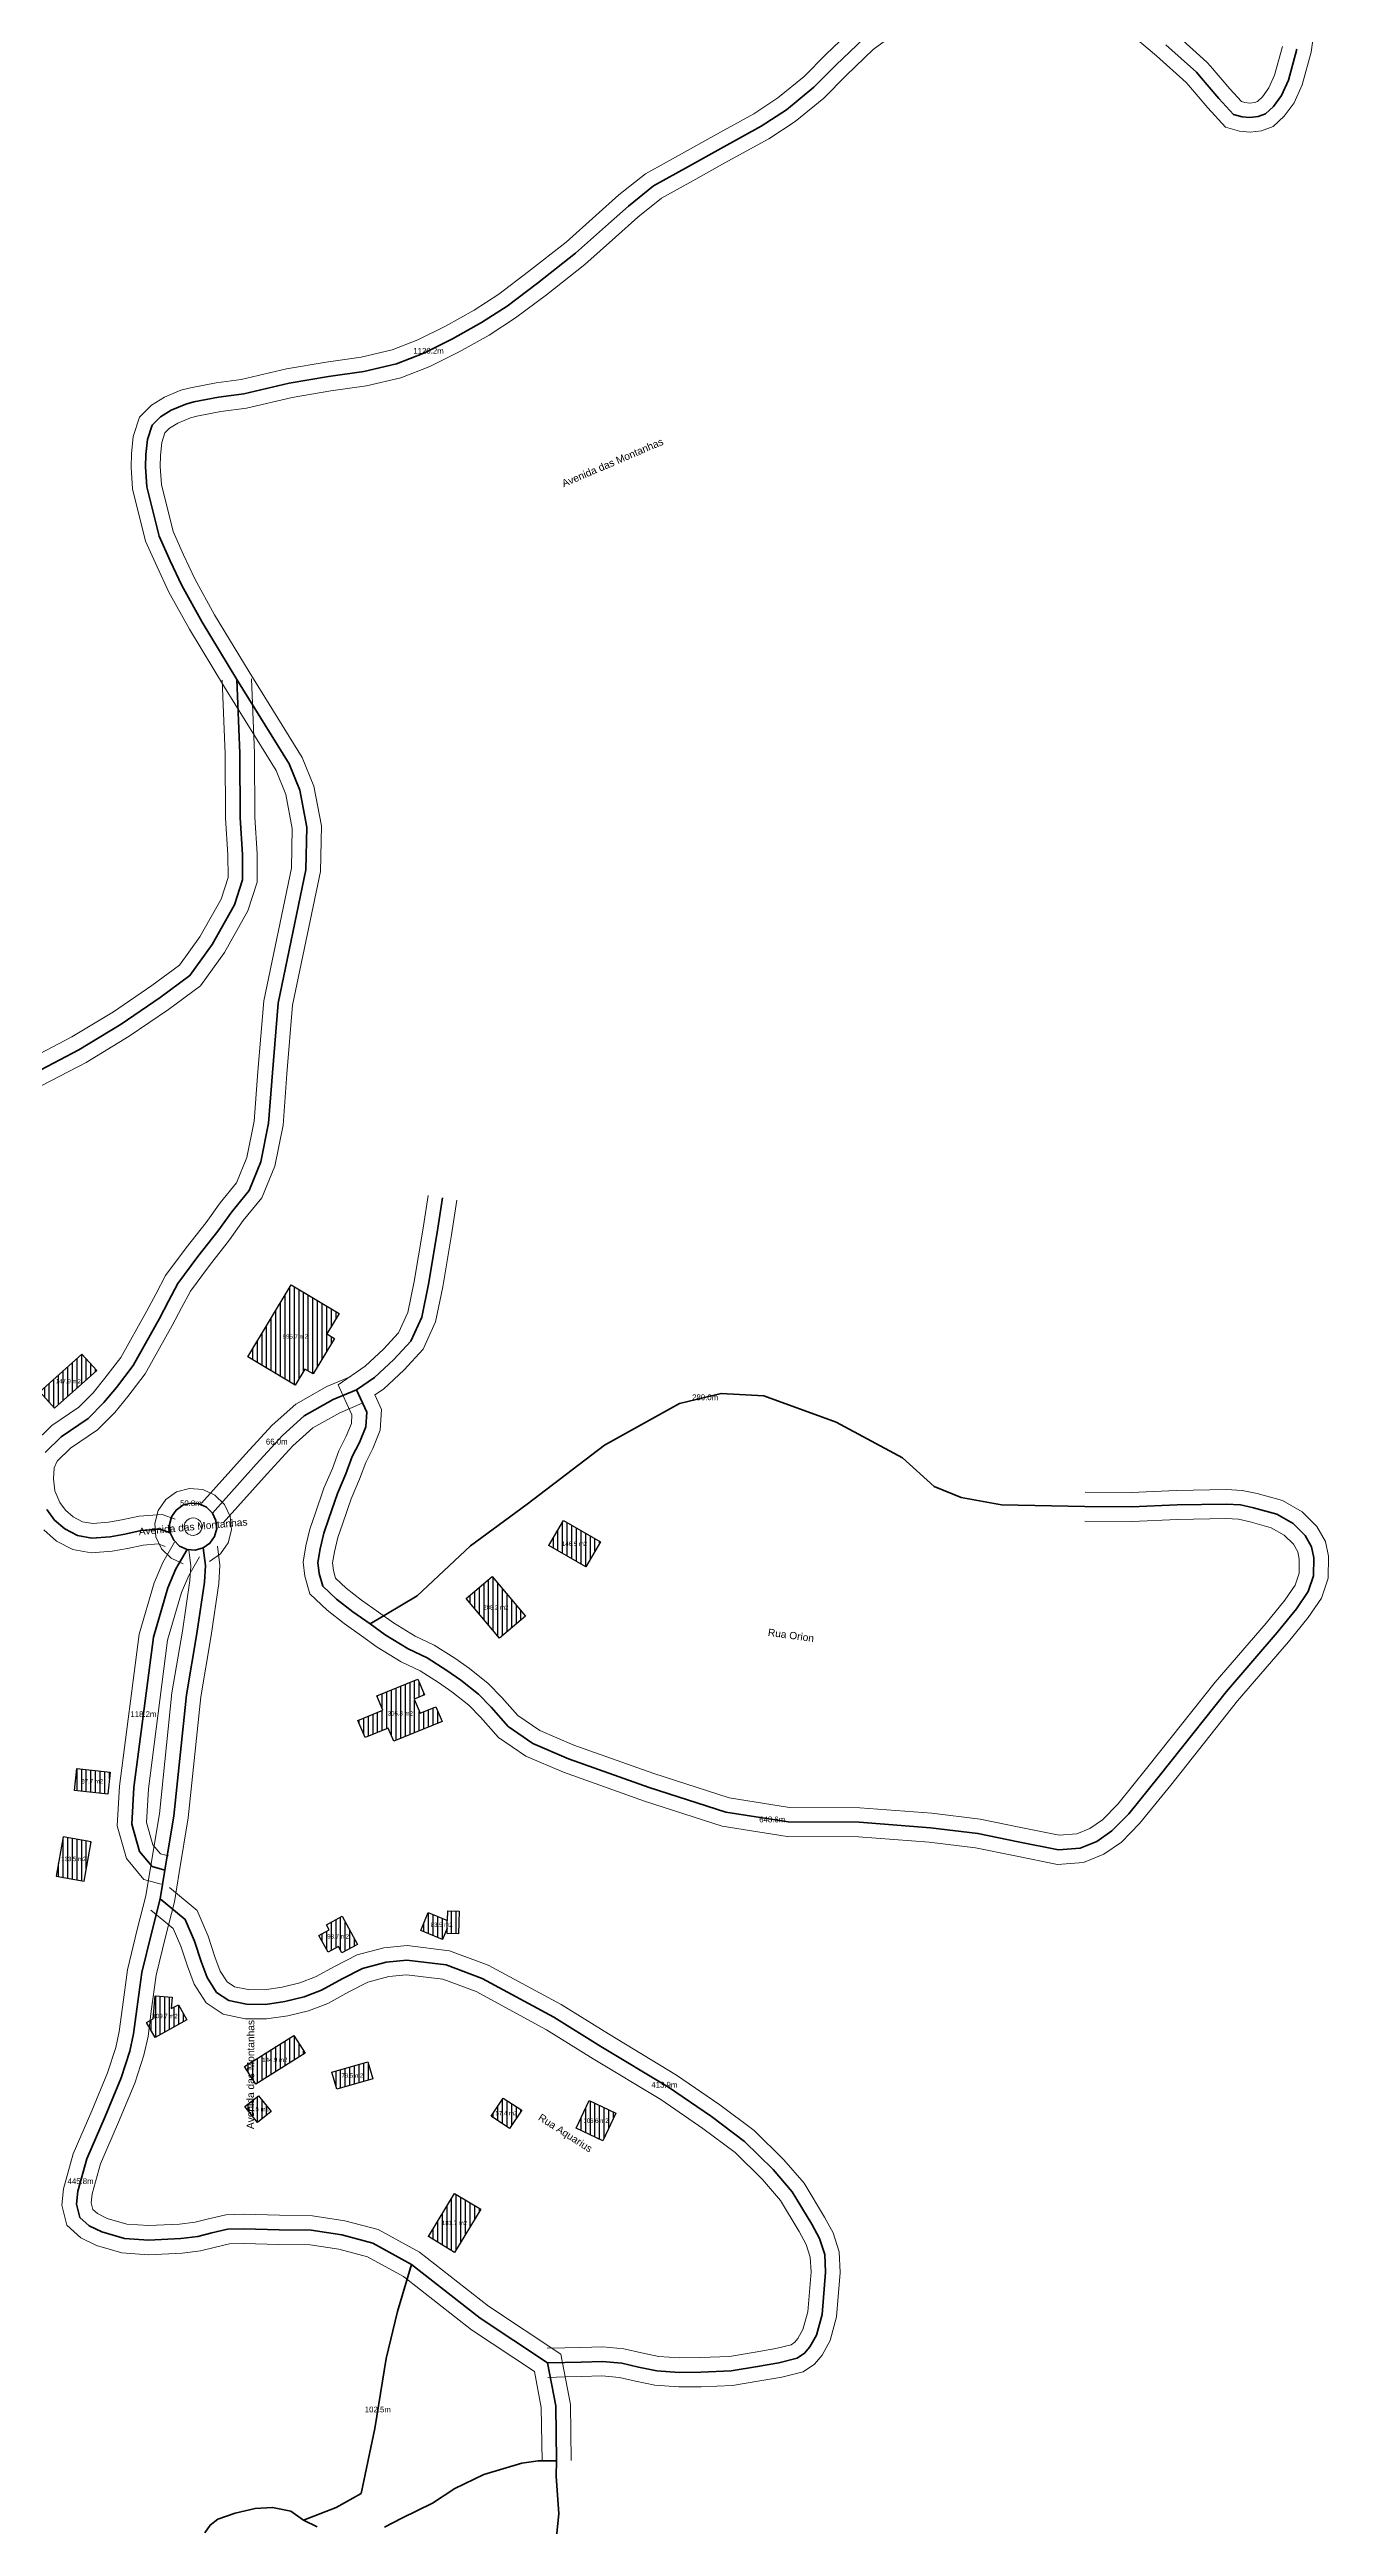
# Model space of a CAD drawing. Header units: metres. Extents: x 392119 to 403510, y 7463281 to 7472978.
# Drawn here: x 394784 to 395223, y 7469100 to 7469950 of the extents above; entities that cross this region are included whole.
import ezdxf
from ezdxf.enums import TextEntityAlignment as Align

# ---------------------------------------------------------------- set-up
doc = ezdxf.new("R2010")
doc.units = ezdxf.units.M
for name, color, linetype, lineweight in [('ANNOT_AREA', 2, 'Continuous', 13), ('ANNOT_LENGTH', 2, 'Continuous', 13), ('EDIFICACAO', 7, 'Continuous', 30), ('TEXTO', 7, 'Continuous', 15), ('VIAS', 4, 'Continuous', 35), ('VIAS_MEIO_FIO', 8, 'Continuous', 13)]:
    doc.layers.add(name, color=color, linetype=linetype, lineweight=lineweight)
doc.styles.add('PRO_STYLE', font='arial.ttf')

msp = doc.modelspace()

# ---------------------------------------------------------------- hatches: boundary and pattern name
at = {"layer": 'EDIFICACAO_HATCH'}
h = msp.add_hatch(dxfattribs=at)
h.set_pattern_fill('ANSI31', scale=0.5, angle=45)
h.paths.add_polyline_path([(394852.36, 7469501.22), (394867.32, 7469525.94), (394883.73, 7469516.12), (394879.48, 7469509.12), (394882.15, 7469507.52), (394874.79, 7469495.36), (394872.03, 7469497.01), (394868.67, 7469491.47), (394852.36, 7469501.22)])
h = msp.add_hatch(dxfattribs=at)
h.set_pattern_fill('ANSI31', scale=0.5, angle=45)
h.paths.add_polyline_path([(394795.48, 7469502.19), (394800.58, 7469496.56), (394786.09, 7469483.57), (394780.98, 7469489.2), (394795.48, 7469502.19)])
h = msp.add_hatch(dxfattribs=at)
h.set_pattern_fill('ANSI31', scale=0.5, angle=45)
h.paths.add_polyline_path([(394973.43, 7469437.72), (394968.4, 7469429.07), (394955.7, 7469436.37), (394960.74, 7469445.02), (394973.43, 7469437.72)])
h = msp.add_hatch(dxfattribs=at)
h.set_pattern_fill('ANSI31', scale=0.5, angle=45)
h.paths.add_polyline_path([(394927.33, 7469418.2), (394936.31, 7469425.72), (394947.79, 7469412.16), (394938.81, 7469404.64), (394927.33, 7469418.2)])
h = msp.add_hatch(dxfattribs=at)
h.set_pattern_fill('ANSI31', scale=0.5, angle=45)
h.paths.add_polyline_path([(394896.74, 7469384.77), (394910.83, 7469390.55), (394913.07, 7469385.13), (394909.51, 7469383.67), (394911.53, 7469378.81), (394916.99, 7469381.05), (394919.09, 7469376), (394902.49, 7469369.2), (394900.63, 7469373.69), (394892.67, 7469370.44), (394890.23, 7469376.34), (394898.79, 7469379.85), (394896.74, 7469384.77)])
h = msp.add_hatch(dxfattribs=at)
h.set_pattern_fill('ANSI31', scale=0.5, angle=45)
h.paths.add_polyline_path([(394793.74, 7469359.86), (394805.17, 7469358.57), (394804.3, 7469350.99), (394792.87, 7469352.29), (394793.74, 7469359.86)])
h = msp.add_hatch(dxfattribs=at)
h.set_pattern_fill('ANSI31', scale=0.5, angle=45)
h.paths.add_polyline_path([(394789.07, 7469336.35), (394786.67, 7469322.86), (394796.26, 7469321.16), (394798.67, 7469334.67), (394789.07, 7469336.35)])
h = msp.add_hatch(dxfattribs=at)
h.set_pattern_fill('ANSI31', scale=0.5, angle=45)
h.paths.add_polyline_path([(394883.55, 7469298.64), (394879.95, 7469296.71), (394876.8, 7469302.53), (394880.35, 7469304.43), (394879.41, 7469306.18), (394884.8, 7469309.06), (394890.03, 7469299.41), (394884.69, 7469296.55), (394883.55, 7469298.64)])
h = msp.add_hatch(dxfattribs=at)
h.set_pattern_fill('ANSI31', scale=0.5, angle=45)
h.paths.add_polyline_path([(394920.89, 7469304.95), (394919.29, 7469301.08), (394911.76, 7469304.19), (394914.33, 7469310.36), (394920.98, 7469307.63), (394921.07, 7469310.95), (394924.92, 7469310.84), (394924.69, 7469303), (394920.84, 7469303.11), (394920.89, 7469304.95)])
h = msp.add_hatch(dxfattribs=at)
h.set_pattern_fill('ANSI31', scale=0.5, angle=45)
h.paths.add_polyline_path([(394819.88, 7469273.85), (394820.56, 7469281.8), (394826.48, 7469281.3), (394826.14, 7469277.35), (394828.56, 7469278.71), (394831.49, 7469273.54), (394820.59, 7469267.44), (394817.66, 7469272.62), (394819.88, 7469273.85)])
h = msp.add_hatch(dxfattribs=at)
h.set_pattern_fill('ANSI31', scale=0.5, angle=45)
h.paths.add_polyline_path([(394851.28, 7469257.53), (394868.18, 7469268.16), (394872.07, 7469262.03), (394855.17, 7469251.4), (394851.28, 7469257.53)])
h = msp.add_hatch(dxfattribs=at)
h.set_pattern_fill('ANSI31', scale=0.5, angle=45)
h.paths.add_polyline_path([(394881.28, 7469255.55), (394893.64, 7469259.07), (394895.33, 7469253.2), (394882.97, 7469249.68), (394881.28, 7469255.55)])
h = msp.add_hatch(dxfattribs=at)
h.set_pattern_fill('ANSI31', scale=0.5, angle=45)
h.paths.add_polyline_path([(394851.37, 7469243.72), (394856.02, 7469247.43), (394860.4, 7469242.03), (394855.75, 7469238.3), (394851.37, 7469243.72)])
h = msp.add_hatch(dxfattribs=at)
h.set_pattern_fill('ANSI31', scale=0.5, angle=45)
h.paths.add_polyline_path([(394940.09, 7469246.66), (394946.45, 7469242.46), (394942.27, 7469236.2), (394935.91, 7469240.39), (394940.09, 7469246.66)])
h = msp.add_hatch(dxfattribs=at)
h.set_pattern_fill('ANSI31', scale=0.5, angle=45)
h.paths.add_polyline_path([(394969.54, 7469245.77), (394978.78, 7469241.45), (394974.32, 7469232), (394965.08, 7469236.31), (394969.54, 7469245.77)])
h = msp.add_hatch(dxfattribs=at)
h.set_pattern_fill('ANSI31', scale=0.5, angle=45)
h.paths.add_polyline_path([(394923.39, 7469213.85), (394932.38, 7469208.43), (394923.36, 7469193.64), (394914.38, 7469199.05), (394923.39, 7469213.85)])

# ---------------------------------------------------------------- linework, layer by layer
at = {"layer": 'EDIFICACAO'}
for points in [[(394852.36, 7469501.22), (394867.32, 7469525.94), (394883.73, 7469516.12), (394879.48, 7469509.12), (394882.15, 7469507.52), (394874.79, 7469495.36), (394872.03, 7469497.01), (394868.67, 7469491.47), (394852.36, 7469501.22)], [(394795.48, 7469502.19), (394800.58, 7469496.56), (394786.09, 7469483.57), (394780.98, 7469489.2), (394795.48, 7469502.19)], [(394973.43, 7469437.72), (394968.4, 7469429.07), (394955.7, 7469436.37), (394960.74, 7469445.02), (394973.43, 7469437.72)], [(394927.33, 7469418.2), (394936.31, 7469425.72), (394947.79, 7469412.16), (394938.81, 7469404.64), (394927.33, 7469418.2)], [(394896.74, 7469384.77), (394910.83, 7469390.55), (394913.07, 7469385.13), (394909.51, 7469383.67), (394911.53, 7469378.81), (394916.99, 7469381.05), (394919.09, 7469376), (394902.49, 7469369.2), (394900.63, 7469373.69), (394892.67, 7469370.44), (394890.23, 7469376.34), (394898.79, 7469379.85), (394896.74, 7469384.77)], [(394793.74, 7469359.86), (394805.17, 7469358.57), (394804.3, 7469350.99), (394792.87, 7469352.29), (394793.74, 7469359.86)], [(394789.07, 7469336.35), (394786.67, 7469322.86), (394796.26, 7469321.16), (394798.67, 7469334.67), (394789.07, 7469336.35)], [(394883.55, 7469298.64), (394879.95, 7469296.71), (394876.8, 7469302.53), (394880.35, 7469304.43), (394879.41, 7469306.18), (394884.8, 7469309.06), (394890.03, 7469299.41), (394884.69, 7469296.55), (394883.55, 7469298.64)], [(394920.89, 7469304.95), (394919.29, 7469301.08), (394911.76, 7469304.19), (394914.33, 7469310.36), (394920.98, 7469307.63), (394921.07, 7469310.95), (394924.92, 7469310.84), (394924.69, 7469303), (394920.84, 7469303.11), (394920.89, 7469304.95)], [(394819.88, 7469273.85), (394820.56, 7469281.8), (394826.48, 7469281.3), (394826.14, 7469277.35), (394828.56, 7469278.71), (394831.49, 7469273.54), (394820.59, 7469267.44), (394817.66, 7469272.62), (394819.88, 7469273.85)], [(394851.28, 7469257.53), (394868.18, 7469268.16), (394872.07, 7469262.03), (394855.17, 7469251.4), (394851.28, 7469257.53)], [(394881.28, 7469255.55), (394893.64, 7469259.07), (394895.33, 7469253.2), (394882.97, 7469249.68), (394881.28, 7469255.55)], [(394851.37, 7469243.72), (394856.02, 7469247.43), (394860.4, 7469242.03), (394855.75, 7469238.3), (394851.37, 7469243.72)], [(394940.09, 7469246.66), (394946.45, 7469242.46), (394942.27, 7469236.2), (394935.91, 7469240.39), (394940.09, 7469246.66)], [(394969.54, 7469245.77), (394978.78, 7469241.45), (394974.32, 7469232), (394965.08, 7469236.31), (394969.54, 7469245.77)], [(394923.39, 7469213.85), (394932.38, 7469208.43), (394923.36, 7469193.64), (394914.38, 7469199.05), (394923.39, 7469213.85)]]:
    msp.add_lwpolyline(points, close=True, dxfattribs=at)
at = {"layer": 'VIAS'}
for points in [[(395063.87, 7469954.05), (395054.39, 7469944.99), (395046.74, 7469937.28), (395037.29, 7469929.56), (395028.66, 7469923.88), (395014.82, 7469916.26), (395003.73, 7469910.03), (394991.67, 7469903.38), (394983.04, 7469896.48), (394975.25, 7469889.45), (394964.94, 7469880.26), (394951.85, 7469869.99), (394941.45, 7469862.14), (394932.68, 7469856.46), (394922.63, 7469850.83), (394912.82, 7469845.94), (394903.47, 7469842.3), (394892.22, 7469839.62), (394880.11, 7469837.89), (394866.65, 7469835.61), (394851, 7469831.95), (394842.34, 7469830.8), (394833.84, 7469829.2), (394831.09, 7469828.47), (394826.13, 7469826.37), (394822.43, 7469824.1), (394819.55, 7469821.26), (394817.93, 7469816.3), (394817.43, 7469811.12), (394817.33, 7469806.89), (394817.76, 7469800.08), (394822.03, 7469783.04), (394825.8, 7469774.59), (394829.71, 7469766.14), (394836.68, 7469753.6), (394848.62, 7469733.88), (394866.57, 7469704.84), (394870.23, 7469695.83), (394872.66, 7469683.13), (394872.38, 7469668.53), (394862.83, 7469622.73), (394860.87, 7469598.78), (394859.54, 7469581.46), (394856.82, 7469568.17), (394852.83, 7469558.36), (394846.88, 7469551.06), (394842.12, 7469544.4), (394835.24, 7469535.66), (394828.44, 7469526.46), (394825.23, 7469520.34), (394822.05, 7469514.44), (394813.01, 7469498.19), (394807.28, 7469490.74), (394803.01, 7469485.5), (394797.58, 7469480.06), (394788.33, 7469473.71), (394782.81, 7469468.35)], [(395212.5, 7469950.33), (395209.63, 7469939.75), (395207.25, 7469934.47), (395204.46, 7469930.71), (395201.73, 7469928.09), (395199.25, 7469927.19), (395196.43, 7469926.83), (395193.75, 7469927.08), (395190.75, 7469927.96), (395185.72, 7469933.46), (395179.13, 7469941.22), (395178.09, 7469942.43), (395167.58, 7469951.85)], [(394848.62, 7469733.88), (394849.65, 7469708.41), (394849.8, 7469686.38), (394850.58, 7469673.81), (394850.64, 7469665.05), (394847.81, 7469656.41), (394840.2, 7469642.81), (394832.56, 7469632.17), (394822.31, 7469624.63), (394808.95, 7469615.51), (394794.43, 7469606.72), (394779.14, 7469598.69)], [(394919.24, 7469555.81), (394917.38, 7469543.89), (394914.48, 7469526.2), (394912.09, 7469514.86), (394908.4, 7469506.62), (394902.56, 7469500.29), (394895.86, 7469494.09), (394889.72, 7469489.88), (394893.22, 7469482.2), (394892.94, 7469477.17), (394890.73, 7469471.85), (394888.27, 7469466.94), (394886.11, 7469461.05), (394883.2, 7469454.26), (394880.24, 7469445.72), (394878.56, 7469440.61), (394877.21, 7469435.27), (394876.44, 7469430.59), (394876.86, 7469426.86), (394878.13, 7469422.49), (394882.88, 7469418), (394888.51, 7469413.67), (394894.38, 7469409.47), (394899.6, 7469405.71), (394907.44, 7469400.88), (394913.97, 7469397.81), (394920.7, 7469393.52), (394925.48, 7469390.17), (394931.59, 7469385.31), (394935.93, 7469380.86), (394941.78, 7469374.3), (394950.27, 7469368.44), (394962.55, 7469363.19), (394990.2, 7469353.34), (395016.45, 7469344.86), (395037.94, 7469341.46), (395062.29, 7469341.35), (395086.78, 7469339.47), (395103.04, 7469337.52), (395116.81, 7469334.69), (395130.66, 7469331.9), (395138.11, 7469332.43), (395143.92, 7469334.8), (395149.05, 7469338.4), (395154.84, 7469344.26), (395165.31, 7469357.24), (395188.34, 7469386.3), (395205.77, 7469406.57), (395212.36, 7469414.68), (395216.45, 7469420.59), (395218.28, 7469426.04), (395218.37, 7469432.23), (395217.58, 7469435.99), (395215.41, 7469439.9), (395211.27, 7469444.02), (395205.66, 7469447.19), (395197.68, 7469449.39), (395193.13, 7469450.39), (395188.25, 7469450.67), (395171.39, 7469450.37), (395155.74, 7469449.66), (395139.76, 7469449.79)], [(394840.26, 7469447.58), (394855.32, 7469464.41), (394864.3, 7469474.24), (394871.8, 7469480.92), (394881.76, 7469486.53), (394889.72, 7469489.88)], [(394894.38, 7469409.47), (394910.59, 7469419.18), (394928.91, 7469436.26), (394948.34, 7469450.63), (394974.85, 7469470.83), (395000.61, 7469485.24), (395014.9, 7469488.63), (395029.54, 7469487.85), (395054.36, 7469478.73), (395077.15, 7469466.57), (395088.08, 7469456.66), (395097.29, 7469452.94), (395111.1, 7469450.4), (395139.76, 7469449.79)], [(394783.44, 7469448.75), (394786.07, 7469445.17), (394789.59, 7469442.12), (394793.95, 7469439.83), (394798.91, 7469438.91), (394805.16, 7469439.43), (394810.17, 7469440.28), (394815.81, 7469441.55), (394822.34, 7469442), (394825.75, 7469440.78)], [(394834.36, 7469434.84), (394837.08, 7469435.57), (394839.4, 7469437.2), (394841.01, 7469439.51), (394841.72, 7469442.23), (394841.47, 7469445.04), (394840.26, 7469447.58), (394838.26, 7469449.56), (394835.68, 7469450.73), (394832.87, 7469450.97), (394830.14, 7469450.23), (394827.83, 7469448.61), (394826.22, 7469446.29), (394825.5, 7469443.58), (394825.75, 7469440.78), (394826.96, 7469438.23), (394828.96, 7469436.25), (394831.54, 7469435.07), (394834.36, 7469434.84)], [(394837.08, 7469435.57), (394837.83, 7469429.52), (394837.52, 7469423.84), (394834.9, 7469406.25), (394831.34, 7469385.16), (394827.01, 7469343.54), (394823.95, 7469324.97), (394822.33, 7469315.07), (394819.31, 7469303.27), (394815.97, 7469289.76), (394814.31, 7469277.18), (394813.22, 7469268.68), (394811.89, 7469262.73), (394808.93, 7469253.54), (394803.45, 7469240.3), (394797.13, 7469225.77), (394794.04, 7469214.61), (394793.62, 7469210.21), (394794.78, 7469205.66), (394797.93, 7469202.78), (394802.28, 7469200.64), (394810.06, 7469198.39), (394818.35, 7469197.85), (394829.4, 7469198.35), (394835.24, 7469199.07), (394840.11, 7469200.34), (394845.47, 7469201.6), (394851.04, 7469201.71), (394863.15, 7469201.38), (394874.21, 7469201.24), (394884.69, 7469199.62), (394895.31, 7469196.82), (394908.64, 7469189.53), (394932.12, 7469171.1), (394955.3, 7469155.72), (394958.15, 7469140.89), (394958.4, 7469122.04)], [(394831.54, 7469435.07), (394827.66, 7469428.36), (394824.95, 7469421.92), (394819.98, 7469404.92), (394813.32, 7469353.29), (394812.59, 7469340.71), (394815.26, 7469331.28), (394819.56, 7469326.12), (394823.95, 7469324.97)], [(394955.3, 7469155.72), (394961.29, 7469155.86), (394966.86, 7469155.97), (394974.08, 7469156.19), (394980.75, 7469155.59), (394986.51, 7469154.27), (394992.85, 7469152.97), (395000.48, 7469152.41), (395007.95, 7469152.51), (395018.33, 7469152.95), (395027.41, 7469154.44), (395034.73, 7469155.68), (395041, 7469157.27), (395043.53, 7469159), (395045.39, 7469161.15), (395047.63, 7469165.25), (395049.59, 7469172.34), (395050.76, 7469186.83), (395050.46, 7469192.91), (395048.7, 7469198.36), (395046.04, 7469203.28), (395039.3, 7469214.44), (395032.79, 7469222.06), (395022.94, 7469231.7), (395011.57, 7469240.28), (394996.88, 7469250.33), (394973.61, 7469264.39), (394957.48, 7469274.42), (394932.83, 7469287.75), (394920.51, 7469292.35), (394907, 7469294.01), (394899.95, 7469293.34), (394891.76, 7469291.18), (394884.77, 7469287.55), (394877.72, 7469283.7), (394871.71, 7469281.4), (394865.15, 7469279.82), (394858.46, 7469278.82), (394852.01, 7469278.88), (394845.89, 7469280.12), (394841.71, 7469282.94), (394838.47, 7469288.01), (394836.37, 7469293.54), (394834.12, 7469300.5), (394830.94, 7469308), (394822.33, 7469315.07)], [(394908.64, 7469189.53), (394903.82, 7469173.34), (394899.87, 7469157.15), (394895.97, 7469133.12), (394891.3, 7469110.86), (394882.69, 7469105.99), (394871.51, 7469101.71)], [(394958.4, 7469122.04), (394952.1, 7469122.01), (394946.43, 7469121.28), (394933.47, 7469117.32), (394923.51, 7469112.54), (394915.79, 7469107.5), (394905.23, 7469102.4), (394899.37, 7469099.21)], [(394958.4, 7469122.04), (394958.26, 7469116.81), (394959.23, 7469103.79), (394957.53, 7469088.34)], [(394876.24, 7469099.43), (394871.51, 7469101.71), (394867.2, 7469104.7), (394860.89, 7469106.02), (394854.92, 7469105.72), (394848.08, 7469104.09), (394842.09, 7469101.99), (394839.47, 7469099.96), (394837.7, 7469097.3)]]:
    msp.add_lwpolyline(points, dxfattribs=at)
at = {"layer": 'VIAS_MEIO_FIO'}
for points in [[(395060.65, 7469957.89), (395050.89, 7469948.56), (395043.37, 7469940.99), (395034.33, 7469933.6), (395026.08, 7469928.16), (395012.39, 7469920.64), (395001.29, 7469914.4), (394988.88, 7469907.55), (394979.81, 7469900.29), (394971.91, 7469893.17), (394961.73, 7469884.09), (394948.8, 7469873.95), (394938.58, 7469866.23), (394930.1, 7469860.75), (394920.29, 7469855.25), (394910.79, 7469850.51), (394901.98, 7469847.08), (394891.28, 7469844.53), (394879.34, 7469842.83), (394865.66, 7469840.51), (394850.1, 7469836.87), (394841.54, 7469835.74), (394832.74, 7469834.08), (394829.46, 7469833.22), (394823.83, 7469830.83), (394819.32, 7469828.06), (394815.18, 7469823.97), (394813, 7469817.33), (394812.44, 7469811.42), (394812.32, 7469806.79), (394812.8, 7469799.31), (394817.28, 7469781.4), (394821.25, 7469772.51), (394825.26, 7469763.87), (394832.35, 7469751.09), (394844.36, 7469731.27), (394862.1, 7469702.57), (394865.42, 7469694.41), (394867.65, 7469682.7), (394867.39, 7469669.1), (394857.88, 7469623.45), (394855.88, 7469599.18), (394854.58, 7469582.15), (394852.02, 7469569.63), (394848.48, 7469560.94), (394842.9, 7469554.1), (394838.12, 7469547.4), (394831.26, 7469538.69), (394824.19, 7469529.12), (394820.81, 7469522.69), (394817.66, 7469516.85), (394808.82, 7469500.95), (394803.36, 7469493.84), (394799.3, 7469488.86), (394794.37, 7469483.92), (394785.15, 7469477.59), (394778.63, 7469471.26)], [(395077.59, 7469957.89), (395067.08, 7469950.21), (395057.89, 7469941.42), (395050.1, 7469933.57), (395040.26, 7469925.53), (395031.25, 7469919.59), (395017.25, 7469911.89), (395006.16, 7469905.66), (394994.46, 7469899.21), (394986.28, 7469892.67), (394978.58, 7469885.73), (394968.15, 7469876.42), (394954.9, 7469866.03), (394944.32, 7469858.04), (394935.27, 7469852.18), (394924.97, 7469846.41), (394914.85, 7469841.36), (394904.96, 7469837.51), (394893.15, 7469834.7), (394880.88, 7469832.95), (394867.64, 7469830.7), (394851.9, 7469827.02), (394843.13, 7469825.86), (394834.94, 7469824.32), (394832.71, 7469823.73), (394828.42, 7469821.91), (394825.53, 7469820.14), (394823.93, 7469818.55), (394822.85, 7469815.27), (394822.42, 7469810.82), (394822.33, 7469806.99), (394822.72, 7469800.86), (394826.77, 7469784.68), (394830.35, 7469776.66), (394834.17, 7469768.41), (394841, 7469756.11), (394852.89, 7469736.49), (394871.04, 7469707.11), (394875.05, 7469697.26), (394877.67, 7469683.55), (394877.37, 7469667.97), (394867.79, 7469622.01), (394865.85, 7469598.38), (394864.5, 7469580.76), (394861.63, 7469566.72), (394857.18, 7469555.78), (394850.85, 7469548.03), (394846.12, 7469541.4), (394839.21, 7469532.63), (394832.69, 7469523.79), (394829.64, 7469518), (394826.43, 7469512.04), (394817.2, 7469495.44), (394811.2, 7469487.63), (394806.73, 7469482.15), (394800.8, 7469476.2), (394791.51, 7469469.83), (394786.99, 7469465.43), (394785.93, 7469463.05), (394785.75, 7469459.27), (394786.21, 7469455.15), (394787.83, 7469451.22), (394789.77, 7469448.58), (394792.43, 7469446.27), (394795.6, 7469444.6), (394799.16, 7469443.95), (394804.53, 7469444.39), (394809.2, 7469445.19), (394815.08, 7469446.51), (394823.04, 7469447.07), (394827.44, 7469445.48)], [(395219.22, 7469962.77), (395217.41, 7469949.34), (395214.35, 7469938.06), (395211.59, 7469931.93), (395208.22, 7469927.39), (395204.43, 7469923.75), (395200.44, 7469922.3), (395196.51, 7469921.79), (395192.8, 7469922.15), (395188, 7469923.55), (395181.97, 7469930.15), (395175.32, 7469937.98), (395174.51, 7469938.93), (395164.3, 7469948.07), (395157.13, 7469954.13)], [(395207.59, 7469951.32), (395204.9, 7469941.44), (395202.92, 7469937.02), (395200.69, 7469934.03), (395199.02, 7469932.43), (395198.06, 7469932.08), (395196.35, 7469931.86), (395194.7, 7469932.02), (395193.5, 7469932.37), (395189.48, 7469936.77), (395182.93, 7469944.46), (395181.68, 7469945.93), (395170.87, 7469955.62)], [(394843.63, 7469733.68), (394844.65, 7469708.29), (394844.8, 7469686.21), (394845.58, 7469673.64), (394845.63, 7469665.83), (394843.21, 7469658.42), (394835.97, 7469645.5), (394828.95, 7469635.73), (394819.42, 7469628.71), (394806.25, 7469619.72), (394791.97, 7469611.08), (394776.6, 7469603)], [(394853.62, 7469734.08), (394854.65, 7469708.53), (394854.8, 7469686.55), (394855.58, 7469673.98), (394855.64, 7469664.27), (394852.41, 7469654.39), (394844.42, 7469640.12), (394836.16, 7469628.62), (394825.2, 7469620.55), (394811.66, 7469611.31), (394796.89, 7469602.37), (394781.69, 7469594.38)], [(394914.3, 7469556.58), (394912.45, 7469544.68), (394909.57, 7469527.12), (394907.31, 7469516.41), (394904.17, 7469509.41), (394899.02, 7469503.83), (394892.73, 7469498), (394883.43, 7469491.63), (394888.16, 7469481.25), (394888, 7469478.3), (394886.18, 7469473.93), (394883.68, 7469468.93), (394881.46, 7469462.9), (394878.53, 7469456.07), (394875.51, 7469447.32), (394873.75, 7469442.01), (394872.31, 7469436.28), (394871.39, 7469430.72), (394871.93, 7469425.88), (394873.71, 7469419.78), (394879.63, 7469414.19), (394885.53, 7469409.65), (394891.46, 7469405.41), (394896.83, 7469401.54), (394905.06, 7469396.47), (394911.55, 7469393.42), (394917.92, 7469389.36), (394922.49, 7469386.16), (394928.23, 7469381.6), (394932.27, 7469377.45), (394938.45, 7469370.53), (394947.85, 7469364.04), (394960.73, 7469358.53), (394988.6, 7469348.6), (395015.29, 7469339.98), (395037.53, 7469336.46), (395062.09, 7469336.35), (395086.3, 7469334.49), (395102.23, 7469332.58), (395115.82, 7469329.79), (395130.34, 7469326.87), (395139.25, 7469327.5), (395146.32, 7469330.38), (395152.29, 7469334.56), (395158.57, 7469340.93), (395169.22, 7469354.12), (395192.2, 7469383.12), (395209.61, 7469403.36), (395216.37, 7469411.67), (395220.96, 7469418.34), (395223.26, 7469425.19), (395223.37, 7469432.71), (395222.32, 7469437.76), (395219.44, 7469442.94), (395214.32, 7469448.04), (395207.59, 7469451.85), (395198.88, 7469454.25), (395193.81, 7469455.36), (395188.35, 7469455.67), (395171.23, 7469455.37), (395155.64, 7469454.66), (395139.81, 7469454.79)], [(394924.18, 7469555.04), (394922.32, 7469543.1), (394919.4, 7469525.28), (394916.87, 7469513.3), (394912.63, 7469503.83), (394906.1, 7469496.75), (394898.99, 7469490.17), (394896.01, 7469488.13), (394898.28, 7469483.15), (394897.88, 7469476.04), (394895.28, 7469469.77), (394892.87, 7469464.95), (394890.76, 7469459.2), (394887.87, 7469452.46), (394884.98, 7469444.12), (394883.36, 7469439.22), (394882.11, 7469434.25), (394881.49, 7469430.46), (394881.78, 7469427.84), (394882.55, 7469425.19), (394886.13, 7469421.81), (394891.49, 7469417.68), (394897.29, 7469413.53), (394902.38, 7469409.87), (394909.82, 7469405.28), (394916.39, 7469402.2), (394923.48, 7469397.68), (394928.47, 7469394.17), (394934.95, 7469389.03), (394939.59, 7469384.27), (394945.11, 7469378.08), (394952.7, 7469372.84), (394964.37, 7469367.84), (394991.81, 7469358.07), (395017.62, 7469349.74), (395038.34, 7469346.45), (395062.5, 7469346.35), (395087.27, 7469344.45), (395103.84, 7469342.46), (395117.81, 7469339.59), (395130.98, 7469336.94), (395136.96, 7469337.36), (395141.51, 7469339.21), (395145.81, 7469342.23), (395151.1, 7469347.59), (395161.41, 7469360.37), (395184.48, 7469389.48), (395201.94, 7469409.78), (395208.36, 7469417.68), (395211.93, 7469422.85), (395213.29, 7469426.9), (395213.36, 7469431.75), (395212.84, 7469434.23), (395211.38, 7469436.85), (395208.22, 7469440), (395203.74, 7469442.54), (395196.48, 7469444.54), (395192.45, 7469445.42), (395188.15, 7469445.67), (395171.55, 7469445.38), (395155.83, 7469444.66), (395139.72, 7469444.79)], [(394836.53, 7469450.91), (394851.61, 7469467.76), (394860.78, 7469477.8), (394868.88, 7469485.01), (394879.56, 7469491.02), (394887.78, 7469494.49)], [(394843.99, 7469444.24), (394859.03, 7469461.06), (394867.82, 7469470.68), (394874.72, 7469476.83), (394883.97, 7469482.03), (394891.67, 7469485.27)], [(394839.23, 7469430.98), (394843, 7469433.61), (394845.61, 7469437.38), (394846.78, 7469441.8), (394846.37, 7469446.38), (394844.4, 7469450.52), (394841.14, 7469453.73), (394836.97, 7469455.64), (394832.41, 7469456.02), (394827.98, 7469454.83), (394824.24, 7469452.19), (394821.61, 7469448.43), (394820.44, 7469444), (394820.85, 7469439.44), (394822.82, 7469435.29), (394826.08, 7469432.07), (394830.25, 7469430.16)], [(394833.9, 7469439.89), (394834.93, 7469440.17), (394835.8, 7469440.78), (394836.4, 7469441.64), (394836.67, 7469442.65), (394836.57, 7469443.7), (394836.12, 7469444.64), (394835.37, 7469445.38), (394834.4, 7469445.82), (394833.33, 7469445.91), (394832.29, 7469445.63), (394831.43, 7469445.02), (394830.82, 7469444.16), (394830.56, 7469443.15), (394830.65, 7469442.12), (394831.1, 7469441.17), (394831.85, 7469440.43), (394832.82, 7469439.98), (394833.9, 7469439.89)], [(394782.37, 7469441.76), (394786.75, 7469437.96), (394792.29, 7469435.05), (394798.65, 7469433.87), (394805.79, 7469434.46), (394811.14, 7469435.37), (394816.53, 7469436.59), (394821.64, 7469436.94), (394824.06, 7469436.07)], [(394842.04, 7469436.19), (394842.85, 7469429.7), (394842.5, 7469423.34), (394839.83, 7469405.47), (394836.3, 7469384.48), (394831.97, 7469342.88), (394828.89, 7469324.16), (394827.23, 7469314.04), (394824.16, 7469302.05), (394820.89, 7469288.83), (394819.27, 7469276.54), (394818.15, 7469267.82), (394816.72, 7469261.41), (394813.62, 7469251.81), (394808.05, 7469238.35), (394801.85, 7469224.09), (394798.97, 7469213.69), (394798.68, 7469210.6), (394799.25, 7469208.34), (394800.78, 7469206.95), (394804.09, 7469205.32), (394810.93, 7469203.34), (394818.4, 7469202.86), (394828.98, 7469203.33), (394834.3, 7469203.99), (394838.91, 7469205.19), (394844.84, 7469206.59), (394851.06, 7469206.71), (394863.25, 7469206.38), (394874.63, 7469206.23), (394885.71, 7469204.52), (394897.17, 7469201.5), (394911.4, 7469193.72), (394935.05, 7469175.16), (394959.82, 7469158.73), (394963.15, 7469141.4), (394963.4, 7469122.11)], [(394827.2, 7469437.57), (394823.18, 7469430.59), (394820.23, 7469423.59), (394815.07, 7469405.95), (394808.34, 7469353.76), (394807.55, 7469340.16), (394810.74, 7469328.9), (394816.75, 7469321.69), (394822.68, 7469320.13)], [(394832.12, 7469434.96), (394832.82, 7469429.35), (394832.54, 7469424.35), (394829.96, 7469407.04), (394826.38, 7469385.83), (394822.06, 7469344.21), (394819.02, 7469325.78), (394817.43, 7469316.09), (394814.46, 7469304.49), (394811.05, 7469290.69), (394809.35, 7469277.83), (394808.29, 7469269.55), (394807.06, 7469264.04), (394804.23, 7469255.27), (394798.85, 7469242.26), (394792.4, 7469227.44), (394789.1, 7469215.52), (394788.55, 7469209.82), (394790.3, 7469202.97), (394795.09, 7469198.6), (394800.47, 7469195.96), (394809.19, 7469193.43), (394818.3, 7469192.84), (394829.82, 7469193.36), (394836.18, 7469194.15), (394841.32, 7469195.48), (394846.1, 7469196.61), (394851.02, 7469196.71), (394863.05, 7469196.38), (394873.79, 7469196.24), (394883.67, 7469194.71), (394893.45, 7469192.14), (394905.87, 7469185.34), (394929.19, 7469167.05), (394950.79, 7469152.72), (394953.16, 7469140.39), (394953.4, 7469121.98)], [(394835.87, 7469432.57), (394832.15, 7469426.13), (394829.67, 7469420.24), (394824.89, 7469403.89), (394818.3, 7469352.83), (394817.63, 7469341.26), (394819.78, 7469333.67), (394822.38, 7469330.55), (394825.22, 7469329.8)], [(394955.42, 7469150.72), (394961.4, 7469150.86), (394966.99, 7469150.97), (394973.93, 7469151.19), (394979.96, 7469150.64), (394985.45, 7469149.38), (394992.16, 7469148.01), (395000.33, 7469147.41), (395008.09, 7469147.51), (395018.84, 7469147.97), (395028.23, 7469149.51), (395035.77, 7469150.78), (395043.09, 7469152.64), (395046.9, 7469155.25), (395049.52, 7469158.29), (395052.29, 7469163.36), (395054.53, 7469171.47), (395055.77, 7469186.75), (395055.42, 7469193.81), (395053.32, 7469200.34), (395050.38, 7469205.77), (395043.37, 7469217.38), (395036.44, 7469225.48), (395026.21, 7469235.5), (395014.49, 7469244.34), (394999.59, 7469254.54), (394976.22, 7469268.66), (394959.99, 7469278.75), (394934.9, 7469292.31), (394921.7, 7469297.24), (394907.07, 7469299.04), (394899.07, 7469298.28), (394889.95, 7469295.88), (394882.42, 7469291.96), (394875.62, 7469288.25), (394870.22, 7469286.18), (394864.19, 7469284.73), (394858.11, 7469283.82), (394852.54, 7469283.88), (394847.86, 7469284.83), (394845.37, 7469286.51), (394842.96, 7469290.27), (394841.09, 7469295.2), (394838.81, 7469302.25), (394835.07, 7469311.08), (394825.5, 7469318.93)], [(394955.18, 7469160.72), (394961.19, 7469160.86), (394966.74, 7469160.97), (394974.23, 7469161.2), (394981.54, 7469160.54), (394987.57, 7469159.15), (394993.53, 7469157.93), (395000.63, 7469157.42), (395007.81, 7469157.51), (395017.82, 7469157.93), (395026.59, 7469159.37), (395033.7, 7469160.57), (395038.91, 7469161.9), (395040.17, 7469162.76), (395041.25, 7469164.01), (395042.96, 7469167.14), (395044.64, 7469173.22), (395045.75, 7469186.91), (395045.5, 7469192), (395044.08, 7469196.39), (395041.7, 7469200.8), (395035.23, 7469211.5), (395029.13, 7469218.64), (395019.67, 7469227.9), (395008.65, 7469236.22), (394994.17, 7469246.12), (394970.99, 7469260.13), (394954.97, 7469270.1), (394930.76, 7469283.19), (394919.31, 7469287.46), (394906.93, 7469288.98), (394900.83, 7469288.4), (394893.57, 7469286.49), (394887.12, 7469283.13), (394879.82, 7469279.15), (394873.2, 7469276.62), (394866.1, 7469274.9), (394858.8, 7469273.81), (394851.48, 7469273.89), (394843.92, 7469275.42), (394838.06, 7469279.37), (394833.98, 7469285.75), (394831.65, 7469291.89), (394829.43, 7469298.76), (394826.82, 7469304.91), (394819.16, 7469311.2)]]:
    msp.add_lwpolyline(points, dxfattribs=at)

# ---------------------------------------------------------------- texts
at = {"layer": 'ANNOT_AREA', "color": 7}
for s, p in [('595.7 m2', (394868.72, 7469508.22)), ('147.9 m2', (394790.78, 7469492.88)), ('146.5 m2', (394964.57, 7469437.04)), ('208.2 m2', (394937.56, 7469415.18)), ('305.8 m2', (394904.76, 7469378.77)), ('87.7 m2', (394799.02, 7469355.43)), ('133.5 m2', (394792.67, 7469328.76)), ('93.7 m2', (394883.42, 7469302.17)), ('83.5 m2', (394918.94, 7469306.17)), ('109.7 m2', (394824.04, 7469274.82)), ('144.9 m2', (394861.68, 7469259.78)), ('78.5 m2', (394888.3, 7469254.37)), ('41.5 m2', (394855.89, 7469242.87)), ('57.4 m2', (394941.18, 7469241.43)), ('106.6 m2', (394971.93, 7469238.88)), ('181.7 m2', (394923.38, 7469203.74))]:
    msp.add_text(s, height=1.5, dxfattribs=at).set_placement(p, align=Align.MIDDLE_CENTER)
at = {"layer": 'ANNOT_LENGTH', "color": 7}
for s, p in [('1120.2m', (394914.45, 7469846.75)), ('280.0m', (395009.4, 7469487.32)), ('66.0m', (394862.35, 7469472.1)), ('50.8m', (394832.86, 7469450.97)), ('118.2m', (394816.57, 7469378.51)), ('648.6m', (395032.43, 7469342.33)), ('413.9m', (394995.42, 7469251.21)), ('445.8m', (394795, 7469218.1)), ('102.5m', (394897.03, 7469139.68))]:
    msp.add_text(s, height=2, dxfattribs=at).set_placement(p, align=Align.MIDDLE_CENTER)
at = {"layer": 'TEXTO', "style": 'PRO_STYLE'}
for s, rotation, p in [('Avenida das Montanhas', 23.16, (394977.61, 7469808.42)), ('Avenida das Montanhas', 5.2037, (394833.61, 7469442.9)), ('Rua Orion', -7.76298, (395038.89, 7469405.59)), ('Avenida das Montanhas', 89.77375, (394853.33, 7469254.72)), ('Rua Aquarius', 327.29282, (394961.44, 7469234.66))]:
    msp.add_text(s, height=2.5, rotation=rotation, dxfattribs=at).set_placement(p, align=Align.MIDDLE_CENTER)

doc.saveas('drawing.dxf')
